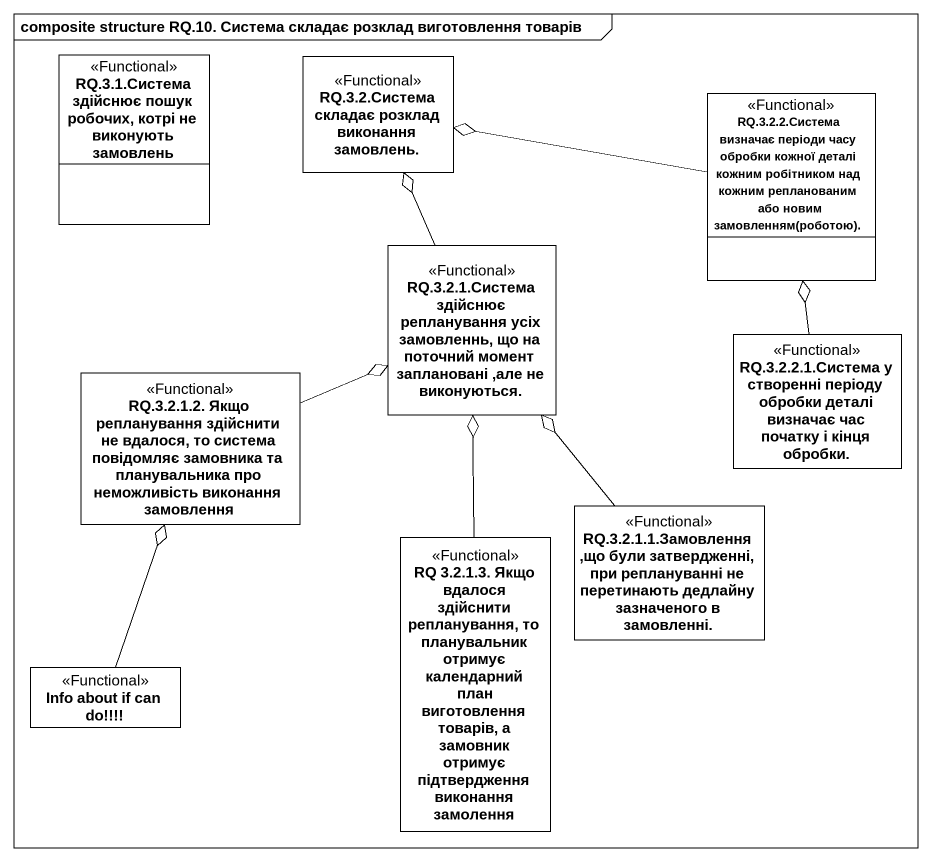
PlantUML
@startuml
mainframe composite structure RQ.10. Система складає розклад виготовлення товарів
hide circle
hide empty members
class "RQ.3.1.Система здійснює пошук робочих, котрі не виконують замовлень" as RQ_3_1_Система_здійснює <<Functional>>
class "RQ.3.2.Система складає розклад виконання замовлень." as RQ_3_2_Система_складає <<Functional>>
class "RQ.3.2.2.Система визначає періоди часу обробки кожної деталі кожним робітником над кожним репланованим або новим замовленням(роботою)." as RQ_3_2_2_Система_визначає <<Functional>>
class "RQ.3.2.1.Система здійснює репланування усіх замовленнь, що на поточний момент заплановані ,але не виконуються." as RQ_3_2_1_Система_здійснює <<Functional>>
class "RQ.3.2.2.1.Система у створенні періоду обробки деталі визначає час початку і кінця обробки." as RQ_3_2_2_1_Система_у <<Functional>>
class "RQ.3.2.1.2. Якщо репланування здійснити не вдалося, то система повідомляє замовника та планувальника про неможливість виконання замовлення" as RQ_3_2_1_2_Якщо <<Functional>>
class "RQ 3.2.1.3. Якщо вдалося здійснити репланування, то планувальник отримує календарний план виготовлення товарів, а замовник отримує підтвердження виконання замолення" as RQ_3_2_1_3_Якщо_вдалося <<Functional>>
class "RQ.3.2.1.1.Замовлення ,що були затвердженні, при реплануванні не перетинають дедлайну зазначеного в замовленні." as RQ_3_2_1_1_Замовлення_що <<Functional>>
class "Info about if can do!!!!" as Info_about_if_can_do <<Functional>>
RQ_3_2_2_Система_визначає -left-o RQ_3_2_Система_складає
RQ_3_2_1_Система_здійснює -up-o RQ_3_2_Система_складає
RQ_3_2_2_1_Система_у -up-o RQ_3_2_2_Система_визначає
RQ_3_2_1_2_Якщо -right-o RQ_3_2_1_Система_здійснює
RQ_3_2_1_3_Якщо_вдалося -up-o RQ_3_2_1_Система_здійснює
RQ_3_2_1_1_Замовлення_що -up-o RQ_3_2_1_Система_здійснює
Info_about_if_can_do -up-o RQ_3_2_1_2_Якщо
@enduml
